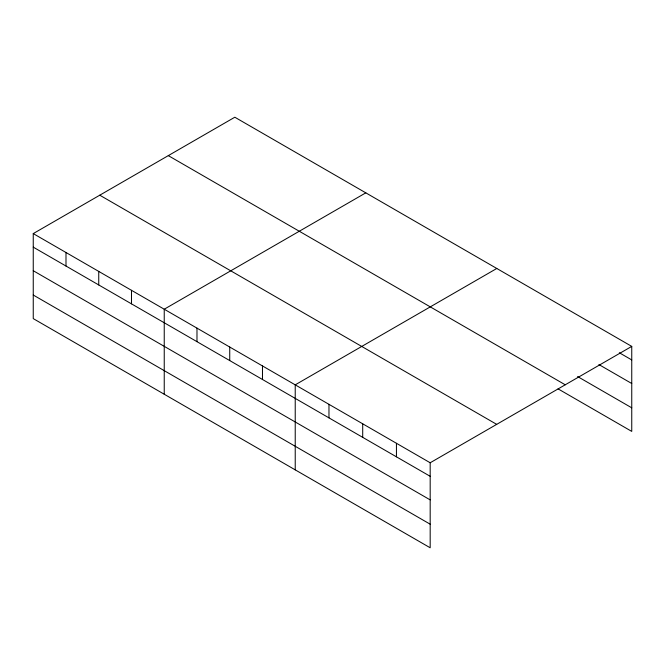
<?xml version="1.0" encoding="UTF-8"?>
<svg xmlns="http://www.w3.org/2000/svg" width="665" height="665" viewBox="0 0 665 665"><rect width="100%" height="100%" fill="white"/><g stroke="black" fill="none" stroke-linecap="round" stroke-linejoin="round"><path stroke-width="1" d="M430.18 499.889L430.18 462.765L33.25 233.598L33.25 318.61L430.18 547.777L430.18 499.889L33.25 270.721M558.06 388.859L631.75 431.402L631.75 346.39L234.82 117.223L33.25 233.598M365.808 192.842L164.238 309.217L164.238 394.237M496.797 268.469L295.227 384.844L295.227 469.864M430.18 462.765L631.75 346.39M619.323 352.749L631.75 359.931M598.899 364.553L631.75 383.514M577.586 376.548L631.75 407.82M168.303 155.627L565.233 384.794M99.767 195.194L496.697 424.361M33.25 247.139L430.18 476.306M33.25 295.027L430.18 524.195M396.44 443.281L396.44 456.822M362.708 423.805L362.708 437.346M328.967 404.32L328.967 417.861M262.476 365.941L262.476 379.482M229.733 347.03L229.733 360.571M196.981 328.128L196.981 341.669M131.487 290.314L131.487 303.855M98.744 271.403L98.744 284.953M65.993 252.501L65.993 266.042"/></g></svg>
